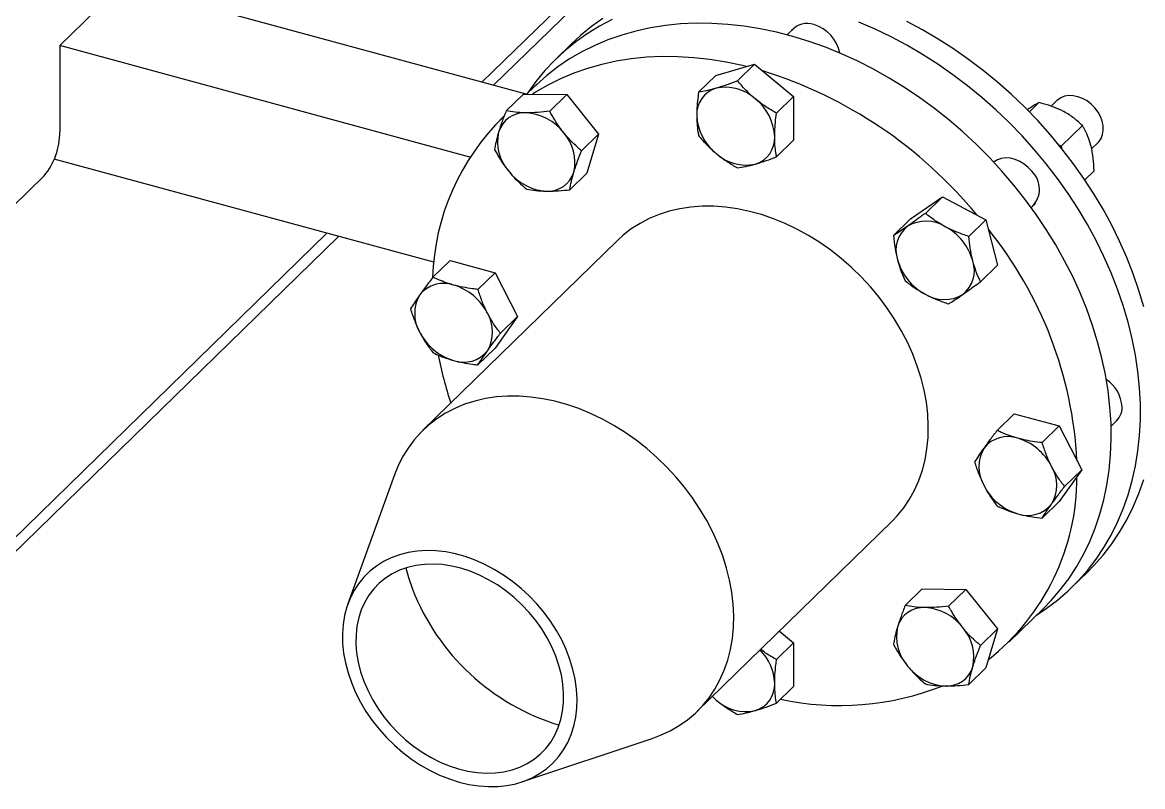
# Model space of a CAD drawing. Header units: inches. Extents: x 0.9 to 37.1, y -8.4 to 11.7.
# Drawn here: x 3.1378 to 3.3115, y 0.4374 to 0.556 of the extents above; entities that cross this region are included whole.
import ezdxf

# ---------------------------------------------------------------- set-up
doc = ezdxf.new("R2010")
doc.units = ezdxf.units.IN
doc.header["$MEASUREMENT"] = 0

msp = doc.modelspace()

# ---------------------------------------------------------------- linework, layer by layer
at = {"color": 7, "linetype": 'Continuous', "lineweight": 25}
for p, q in [((3.209038778388699, 0.5467138420519443), (3.233164546310848, 0.5702613311535683)), ((3.210827678855494, 0.5462276572365697), (3.234953446777643, 0.5697751463381936)), ((3.153270475200712, 0.5618704718882491), (3.143547654598002, 0.5523807009131602)), ((3.215919642173267, 0.5448437707143751), (3.153270475200712, 0.5618704718882491)), ((3.25762237689165, 0.5552263191760244), (3.256413018986852, 0.5540459487863617)), ((3.222954584479766, 0.5526668673603462), (3.220523879329089, 0.5502944246165739)), ((3.207180200516662, 0.5350867384129966), (3.143547654598001, 0.5523807009131602)), ((3.143547654598002, 0.5523807009131602), (3.143547654598002, 0.5389874618396894)), ((3.245308502290999, 0.5477622731999228), (3.251352026122461, 0.5495014923602224)), ((3.251352026122461, 0.5495014923602224), (3.248700571897976, 0.5469135917530372)), ((3.251352026122461, 0.5495014923602224), (3.257395549953924, 0.5444772726392427)), ((3.245308502290999, 0.5477622731999228), (3.242657048066513, 0.5451743725927377)), ((3.217144630977439, 0.5459761147158041), (3.215983685885862, 0.5448429967160073)), ((3.215474324750221, 0.5448491525847344), (3.212822870525735, 0.5422612519775492)), ((3.215474324750221, 0.5448491525847344), (3.222214999706283, 0.5447676883597318)), ((3.222214999706283, 0.5447676883597318), (3.219563545481797, 0.5421797877525467)), ((3.222214999706283, 0.5447676883597318), (3.227149516251427, 0.5386441189995681)), ((3.257395549953924, 0.5444772726392427), (3.254744095729438, 0.5418893720320574)), ((3.257395549953924, 0.5444772726392427), (3.257395549953924, 0.5377138337579636)), ((3.293970525338268, 0.5420883802078988), (3.295455669727787, 0.5435379266612749)), ((3.298236101171775, 0.5438332026843874), (3.297349429016104, 0.5429677834782615)), ((3.212511212907025, 0.5414537566350816), (3.211844928172537, 0.5408034423083197)), ((3.298927046256187, 0.5367645133601745), (3.302196344683848, 0.5399554488505484)), ((3.227149516251427, 0.5386441189995681), (3.224498062026941, 0.5360562183923828)), ((3.227149516251427, 0.5386441189995681), (3.22534335784051, 0.5326020138644069)), ((3.257395549953924, 0.5377138337579636), (3.254744095729438, 0.5351259331507782)), ((3.303618355233552, 0.5363500254095792), (3.304602438555309, 0.5373105209000836)), ((3.298548399436981, 0.5369657534194788), (3.298927046256187, 0.5367645133601745)), ((3.298927046256187, 0.5367645133601745), (3.299028393463194, 0.5363703906035853)), ((3.20158378332019, 0.5187500725923215), (3.14269329120879, 0.534755246477594)), ((3.288565561718743, 0.5343944597141367), (3.288451155965147, 0.5342827961913559)), ((3.088595706502781, 0.480888262844419), (3.141116949447325, 0.5321506060714267)), ((3.22534335784051, 0.5326020138644069), (3.222691903616024, 0.5300141132572215)), ((3.302574386583177, 0.5315377079095526), (3.304002503094766, 0.532931593405799)), ((3.275554535993496, 0.525488671827785), (3.28048905253864, 0.5289300494618078)), ((3.28048905253864, 0.5289300494618078), (3.277837598314154, 0.5263421488546227)), ((3.28048905253864, 0.5289300494618078), (3.287229727494702, 0.5253475716510813)), ((3.294273060973718, 0.5272287317187422), (3.294931899102278, 0.5278717779298333)), ((3.275554535993496, 0.525488671827785), (3.27290308176901, 0.5229007712205999)), ((3.287229727494702, 0.5253475716510813), (3.284578273270216, 0.5227596710438961)), ((3.287229727494702, 0.5253475716510813), (3.289035885905619, 0.5183237162063319)), ((3.125666461006137, 0.4653399043900228), (3.185004754051631, 0.5232558975018903)), ((3.125666461006137, 0.4631076978777775), (3.186793654518426, 0.5227697126865157)), ((3.230070269726076, 0.5221305231395307), (3.199881677331088, 0.4926655314879402)), ((3.204102524366016, 0.5190248417774633), (3.20145107014153, 0.516436941170278)), ((3.204102524366016, 0.5190248417774633), (3.211080984587914, 0.5171282458194665)), ((3.289035885905619, 0.5183237162063319), (3.286384431681133, 0.5157358155991468)), ((3.211080984587914, 0.5171282458194665), (3.208429530363428, 0.5145403452122813)), ((3.211080984587914, 0.5171282458194665), (3.214570214698862, 0.5103226379523369)), ((3.214570214698862, 0.5103226379523369), (3.211080984587914, 0.5054136260432041)), ((3.214570214698862, 0.5103226379523369), (3.211918760474377, 0.5077347373451518)), ((3.211080984587914, 0.5054136260432041), (3.208429530363428, 0.5028257254360189)), ((3.291623067657009, 0.4952386334493681), (3.288971613432524, 0.4926507328421827)), ((3.291623067657009, 0.4952386334493681), (3.298601527878907, 0.4933420374913713)), ((3.306654408839385, 0.4933302687078581), (3.307748985920683, 0.4943986094950168)), ((3.298601527878907, 0.4933420374913713), (3.295950073654421, 0.4907541368841861)), ((3.298601527878907, 0.4933420374913713), (3.302090757989856, 0.4865364296242417)), ((3.195487338844639, 0.4857656920240196), (3.188262524921499, 0.4657456431815274)), ((3.302090757989856, 0.4865364296242417), (3.298601527878907, 0.4816274177151089)), ((3.302090757989856, 0.4865364296242417), (3.29943930376537, 0.4839485290170564)), ((3.298601527878907, 0.4816274177151089), (3.295950073654421, 0.4790395171079235)), ((3.24244519012386, 0.4490567447014515), (3.272633782518848, 0.4785217363530417)), ((3.300557835007807, 0.4682949964710392), (3.302988540158485, 0.4706674392148114)), ((3.277360694404414, 0.4680502456281658), (3.274709240179928, 0.4654623450209804)), ((3.277360694404414, 0.4680502456281658), (3.284101369360475, 0.4679687814031631)), ((3.284101369360475, 0.4679687814031631), (3.281449915135989, 0.4653808807959777)), ((3.284101369360475, 0.4679687814031631), (3.28903588590562, 0.461845212042999)), ((3.290859124072386, 0.4598488171842527), (3.296158826877289, 0.4650214895917375)), ((3.255184973905973, 0.4614911642289193), (3.257395549953924, 0.4596534251739286)), ((3.28903588590562, 0.461845212042999), (3.286384431681133, 0.4592573114358139)), ((3.28903588590562, 0.461845212042999), (3.287229727494702, 0.4558031069078377)), ((3.257395549953924, 0.4596534251739286), (3.254744095729438, 0.4570655245667435)), ((3.257395549953924, 0.4596534251739286), (3.257395549953924, 0.4528899862926494)), ((3.287229727494702, 0.4558031069078377), (3.284578273270216, 0.4532152063006526)), ((3.257395549953924, 0.4528899862926494), (3.254744095729438, 0.4503020856854643)), ((3.244791122840673, 0.4513464469509524), (3.245393972384712, 0.4507969661583632)), ((3.244796328231527, 0.4513515275720048), (3.245393972384712, 0.4507969661583632)), ((3.215251382283784, 0.4380939939378905), (3.235440789442768, 0.4448310652933481))]:
    msp.add_line(p, q, dxfattribs=at)
at = {"color": 7, "linetype": 'Continuous', "lineweight": 25, "flags": 128}
for points in [[(3.229234041422788, 0.5564167117313642), (3.227271795975453, 0.5553767150731899), (3.225393591064045, 0.5542203112722112), (3.223604171197177, 0.5529504215047908), (3.221908056604732, 0.551570253622693), (3.220309531819373, 0.5500832940497692), (3.218812634853441, 0.5484932989749514), (3.217421146998584, 0.5468042848637906), (3.216138583273888, 0.5450205183125181), (3.216087885472885, 0.5449446987073279)], [(3.227824296214722, 0.5565927540159834), (3.226034876347855, 0.5553228642485631), (3.22433876175541, 0.5539426963664651), (3.222954584479766, 0.5526668673603462)], [(3.311717300701232, 0.5118233780259677), (3.310960832857774, 0.5143857709901098), (3.310083139952043, 0.5169412964899921), (3.309086439112495, 0.5194834990464132), (3.307973248091949, 0.5220059568350826), (3.306746378907537, 0.5245022979087072), (3.305408930737295, 0.5269662162930827), (3.303964282091377, 0.5293914879165319), (3.302416082277638, 0.5317719863324493), (3.300768242183175, 0.5341016981952379), (3.299024924395078, 0.5363747384505411), (3.29719053268538, 0.5385853652014019), (3.295269700886741, 0.5407279942127913), (3.293267281186991, 0.5427972130178724), (3.291188331872077, 0.5447877945903602), (3.289038104548396, 0.5466947105484444), (3.286822030876782, 0.5485131438569169), (3.284545708851658, 0.5502385009954228), (3.282214888660016, 0.5518664235620901), (3.279835458155948, 0.5533927992832308), (3.277413427987413, 0.5548137724013028), (3.27495491641282, 0.5561257534148863)], [(3.296158826877289, 0.4650214895917375), (3.297344450018158, 0.466240847435561), (3.298765860048894, 0.4678882783255797), (3.300079163709047, 0.4696322548908514), (3.301280989766956, 0.4714683003685451), (3.302368253152367, 0.4733917016562527), (3.303338162875764, 0.4753975214104537), (3.304188229192796, 0.4774806107206072), (3.304916269995422, 0.4796356223263295), (3.30552041641334, 0.4818570243437369), (3.305999117611362, 0.4841391144657095), (3.306351144770378, 0.4864760345996343), (3.306575594241719, 0.4888617859050443), (3.306671889866811, 0.4912902441925546), (3.306639784456166, 0.4937551756445709), (3.306479360423913, 0.4962502528174081), (3.306191029576241, 0.4987690708837481), (3.305775532054302, 0.5013051640737395), (3.305233934434274, 0.503852022272537), (3.304567626989481, 0.5064031077316712), (3.303778320121578, 0.5089518718513566), (3.302868039969973, 0.5114917719906525), (3.301839123210762, 0.5140162882623289), (3.300694211058507, 0.5165189402693233), (3.299436242486284, 0.5189933037398271), (3.298068446681375, 0.5214330270182993), (3.296594334755994, 0.5238318473700743), (3.295017690734312, 0.5261836070577138), (3.293342561838921, 0.5284822691478283), (3.29157324810167, 0.5307219330078005), (3.289714291325545, 0.5328968494526231), (3.287770463425932, 0.5350014355029754), (3.285746754181169, 0.5370302887166499), (3.283648358423864, 0.5389782010565456), (3.281480662705829, 0.5408401722596229), (3.279249231470884, 0.5426114226725082), (3.276959792771006, 0.5442874055207949), (3.274618223562502, 0.5458638185805488), (3.272230534619947, 0.5473366152220545), (3.269802855106611, 0.5487020147974563), (3.267341416840988, 0.5499565123456267), (3.264852538299804, 0.5510968875893516), (3.262342608398577, 0.5521202132017361), (3.259818070091367, 0.5530238623206097), (3.257285403831801, 0.5538055152916443), (3.254751110937844, 0.5544631656228742), (3.252221696903007, 0.5549951251353308), (3.249703654696841, 0.5554000282965753), (3.247203448097574, 0.555676835726), (3.244727495099688, 0.5558248368629033), (3.242282151439021, 0.5558436517904894), (3.239873694277675, 0.5557332322111095), (3.237508306090644, 0.5554938615702398), (3.235192058795477, 0.5551261543288823), (3.23293089816576, 0.5546310543862523), (3.230730628568404, 0.5540098326568013), (3.228596898063905, 0.5532640838077993), (3.226535183907867, 0.5523957221658462), (3.22455077849096, 0.5514069768028226), (3.222648775753428, 0.550300385813895), (3.220834058109019, 0.5490787898022607), (3.2191112839119, 0.5477453245873616), (3.217484875498728, 0.5463034131552795), (3.217144630977439, 0.5459761147158044)], [(3.295102081372734, 0.4639900735832614), (3.296594219244401, 0.4649900628165597), (3.298337537032498, 0.4663155102318172), (3.299985377126961, 0.4677495268371396), (3.301533576940699, 0.4692884901821276), (3.302978225586618, 0.4709285127118072), (3.30431567375686, 0.4726654515869345), (3.305542542941272, 0.4744949191491661), (3.306655733961817, 0.4764122940046638), (3.307652434801367, 0.4784127326981369), (3.308530127707097, 0.4804911819478327), (3.309286595550555, 0.482642391410561), (3.309919927428317, 0.484860926944521), (3.310428523489093, 0.4871411843364106), (3.310811098975095, 0.4894774034581597), (3.311066687467441, 0.491863682817511), (3.311194643327417, 0.4942939944657024), (3.311194643327417, 0.4967621992245888), (3.311066687467441, 0.4992620621947382), (3.310811098975095, 0.5017872685053311), (3.310428523489093, 0.5043314392660686), (3.309919927428317, 0.5068881476808057), (3.309286595550555, 0.5094509352821954), (3.308530127707096, 0.5120133282463377), (3.307652434801366, 0.5145688537462201), (3.306655733961817, 0.5171110563026409), (3.305542542941272, 0.5196335140913102), (3.30431567375686, 0.522129855164935), (3.302978225586618, 0.5245937735493104), (3.301533576940699, 0.5270190451727595), (3.299985377126961, 0.5293995435886769), (3.298337537032498, 0.5317292554514654), (3.2965942192444, 0.5340022957067688), (3.294759827534702, 0.5362129224576295), (3.292838995736064, 0.5383555514690189), (3.290836576036314, 0.5404247702741001), (3.2887576267214, 0.5424153518465881), (3.286607399397719, 0.5443222678046721), (3.284391325726105, 0.5461407011131447), (3.282115003700981, 0.5478660582516506), (3.279784183509339, 0.5494939808183178), (3.277404753005271, 0.5510203565394586), (3.274982722836736, 0.5524413296575307), (3.272524211262143, 0.5537533106711141), (3.270035428695098, 0.5549529854023045), (3.267522662016362, 0.5560373233686136)], [(3.25008665251063, 0.5491373402377179), (3.249451408132942, 0.5492904932153897), (3.246921994098105, 0.5498224527278464), (3.244403951891938, 0.5502273558890907), (3.241903745292672, 0.5505041633185155), (3.239427792294786, 0.5506521644554188), (3.236982448634119, 0.5506709793830049), (3.234573991472773, 0.550560559803625), (3.232208603285741, 0.5503211891627553), (3.229892355990573, 0.5499534819213977), (3.227631195360859, 0.5494583819787677), (3.225430925763502, 0.5488371602493167), (3.223297195259002, 0.5480914114003148), (3.221235481102965, 0.5472230497583618), (3.219251075686058, 0.546234304395338), (3.217349072948526, 0.5451277134064103), (3.21688566562571, 0.5448320958669153)], [(3.304602438555309, 0.5373105209000836), (3.304732391426744, 0.5374468141029869), (3.305088996355416, 0.5379589997855052), (3.305327653255178, 0.5385551650027899), (3.305440691496905, 0.5392161485142309), (3.305424477938498, 0.5399207057659119), (3.305279533697066, 0.5406461917080516), (3.305010517399789, 0.5413692886255383), (3.304626075451809, 0.5420667555884776), (3.304138564133653, 0.5427161754348029), (3.303563652460213, 0.543296675276309), (3.302919818565713, 0.543789597370453), (3.302227755801269, 0.5441790987955514), (3.301509707633562, 0.5444526606553188), (3.300788752721514, 0.5446014904464948), (3.300088063149202, 0.5446208046571331), (3.29943015965601, 0.5445099825126126), (3.298836187801533, 0.5442725859278426), (3.298325238329896, 0.5439162450243882), (3.298236101171775, 0.5438332026843874)], [(3.294350358063738, 0.5328737702417666), (3.293792494688668, 0.5334767727959193), (3.293160435744639, 0.5339961449940206), (3.292474496126173, 0.5344151937862828), (3.291756722497001, 0.5347204505997277), (3.291030184692149, 0.5349021042292058), (3.290318234234463, 0.5349543161775999), (3.289643753797448, 0.5348754083099286), (3.289028421737315, 0.5346679167899849), (3.288492015332772, 0.5343385105659437), (3.288439111289069, 0.5342956794755034)], [(3.272633782518848, 0.4785217363530417), (3.273462801933552, 0.4793882370660337), (3.274472806873538, 0.480627755698699), (3.275372630764098, 0.4819611460542916), (3.276157985534618, 0.483382053920544), (3.276825128611967, 0.4848837080243962), (3.277370880755567, 0.4864589523001933), (3.277792641207918, 0.4881002799915992), (3.278088400088396, 0.4897998694247074), (3.278256747971249, 0.491549621281881), (3.278296882602149, 0.4933411971986873), (3.278208612721303, 0.4951660595000038), (3.277992358974891, 0.4970155118859269), (3.277649151910497, 0.4988807408736018), (3.277180627066077, 0.5007528577974812), (3.27658901717588, 0.5026229411678662), (3.27587714153045, 0.5044820791858653), (3.275048392541425, 0.5063214122121752), (3.274106719575149, 0.5081321749872989), (3.273056610132138, 0.5099057384019956), (3.271903068462109, 0.5116336506189177), (3.270651591716438, 0.5133076773494653), (3.269308143751737, 0.5149198410939192), (3.267879126709362, 0.516462459157862), (3.26637135050629, 0.5179281802637143), (3.264792000382766, 0.5193100195829214), (3.263148602661361, 0.5206013920218405), (3.261448988880617, 0.521796143602713), (3.259701258474198, 0.5228885807901691), (3.257913740173404, 0.5238734976235168), (3.256094952316968, 0.5247462005255171), (3.2542535622573, 0.5255025306694151), (3.252398345056596, 0.5261388837976441), (3.25053814166968, 0.5266522273977546), (3.248681816812823, 0.5270401151537166), (3.246838216719333, 0.5273006986037301), (3.245016126983226, 0.5274327359489865), (3.24322423069187, 0.527435597971406), (3.241471067047119, 0.527309271032149), (3.239764990672126, 0.5270543571366093), (3.238114131797761, 0.5266720710655868), (3.236526357518358, 0.5261642345863018), (3.235009234301424, 0.5255332677708459), (3.233569991929985, 0.5247821774634348), (3.232215489049367, 0.5239145429514286), (3.230952180482634, 0.5229344989083954), (3.230070269726076, 0.5221305231395307)], [(3.235440789442768, 0.4448310652933481), (3.236756955487328, 0.4453232997000957), (3.238236019595838, 0.4460147402629218), (3.239633725057873, 0.446824585226404), (3.240943411170394, 0.44774897531049), (3.242158836682647, 0.4487835053754637), (3.243274209538565, 0.4499232454144435), (3.24428421447855, 0.4511627640471088), (3.245184038369111, 0.4524961544027012), (3.24596939313963, 0.4539170622689538), (3.246636536216979, 0.4554187163728057), (3.247182288360579, 0.4569939606486032), (3.24760404881293, 0.4586352883400088), (3.247899807693408, 0.4603348777731173), (3.248068155576261, 0.4620846296302905), (3.248108290207161, 0.4638762055470969), (3.248020020326315, 0.4657010678484134), (3.247803766579904, 0.4675505202343367), (3.247460559515509, 0.4694157492220113), (3.246992034671089, 0.4712878661458911), (3.246400424780892, 0.473157949516276), (3.245688549135462, 0.4750170875342749), (3.244859800146438, 0.476856420560585), (3.24391812718016, 0.4786671833357088), (3.24286801773715, 0.4804407467504054), (3.241714476067121, 0.4821686589673276), (3.24046299932145, 0.483842685697875), (3.239119551356749, 0.4854548494423288), (3.237690534314374, 0.4869974675062716), (3.236182758111302, 0.4884631886121241), (3.234603407987779, 0.489845027931331), (3.232960010266373, 0.4911364003702503), (3.231260396485629, 0.4923311519511229), (3.22951266607921, 0.4934235891385786), (3.227725147778416, 0.4944085059719265), (3.22590635992198, 0.4952812088739268), (3.224064969862312, 0.4960375390178249), (3.222209752661608, 0.4966738921460537), (3.220349549274692, 0.4971872357461644), (3.218493224417835, 0.4975751235021264), (3.216649624324345, 0.4978357069521396), (3.214827534588238, 0.4979677442973962), (3.213035638296882, 0.4979706063198156), (3.211282474652132, 0.4978442793805585), (3.209576398277138, 0.4975893654850191), (3.207925539402773, 0.4972070794139964), (3.206337765123369, 0.4966992429347115), (3.204820641906436, 0.4960682761192555), (3.203381399534997, 0.4953171858118445), (3.202026896654379, 0.4944495512998385), (3.200763588087646, 0.4934695072568052), (3.199597494075426, 0.4923817240389196), (3.198534171586722, 0.4911913854285885), (3.197578687837428, 0.4899041639313678), (3.196735596142736, 0.4885261937438888), (3.19600891421851, 0.487064041521619), (3.195487338844639, 0.4857656920240196)], [(3.302988540158485, 0.4706674392148114), (3.303964282091377, 0.4716609329258996), (3.305408930737296, 0.4733009554555793), (3.306746378907538, 0.4750378943307069), (3.307973248091949, 0.4768673618929384), (3.309086439112495, 0.4787847367484361), (3.310083139952044, 0.4807851754419092), (3.310960832857774, 0.4828636246916047), (3.311717300701233, 0.4850148341543333)], [(3.188789560773935, 0.4534967607911086), (3.189431439687649, 0.451982109445993), (3.190186777979042, 0.4504933786422867), (3.191050277492708, 0.4490410107569248), (3.192015881399981, 0.4476351931070988), (3.19307681668324, 0.4462857864935436), (3.194225641643751, 0.4450022560341061), (3.195454298099847, 0.4437936047727437), (3.196754167909276, 0.4426683105296402), (3.198116133419282, 0.4416342664353882), (3.199530641420381, 0.4406987255663491), (3.200987770155269, 0.4398682500695342), (3.202477298912815, 0.4391486651338578), (3.203988779719013, 0.4385450181306224), (3.205511610622001, 0.438061543209836), (3.207035110057149, 0.437701631600692), (3.208548591770553, 0.4374678078245322), (3.210041439775427, 0.4373617119871438), (3.211503182815628, 0.4373840882745971), (3.212923567813989, 0.4375347797333122), (3.214292631790292, 0.4378127293709785), (3.215600771744413, 0.4382159875705941), (3.216838812014474, 0.438741725765629), (3.21799806863751, 0.4393862562803876), (3.219070410261233, 0.4401450581964037), (3.220048315179631, 0.4410128090634344), (3.220924924092325, 0.4419834222326259), (3.221694088217636, 0.443050089549981), (3.222350412421867, 0.4442053291106677), (3.222889293062294, 0.4454410377392061), (3.22330695027841, 0.4467485478274227), (3.22360045450493, 0.4481186881314934), (3.223767747020587, 0.4495418481016294), (3.223807654388585, 0.4510080452931793), (3.223719896687408, 0.4525069953863058), (3.223505089474278, 0.4540281843230991), (3.223164739467456, 0.4555609420561412), (3.222701233977698, 0.4570945173912192), (3.222117824162988, 0.4586181533992301), (3.221418602223995, 0.4601211628683087), (3.220608472700232, 0.4615930032669399), (3.21969311806823, 0.4630233506922433), (3.218678958883053, 0.4644021722847337), (3.217573108742709, 0.4657197966016221), (3.216383324391384, 0.4669669814550363), (3.215117951311441, 0.468134978739332), (3.213785865185869, 0.4692155957927635), (3.212396409641735, 0.4702012528631241), (3.210959330711358, 0.4710850362742584), (3.209484708470895, 0.4718607469205349), (3.207982886335849, 0.4725229437491174), (3.20646439850944, 0.4730669819250413), (3.204939896092737, 0.4734890454113928), (3.203420072374842, 0.473786173736068), (3.20191558782714, 0.4739562827573556), (3.200436995327766, 0.4739981792826942), (3.198994666140735, 0.4739115694380609), (3.197598717168981, 0.4736970607292873), (3.196258939991555, 0.4733561577808411), (3.194984732182726, 0.4728912517819668), (3.193785031394757, 0.4723056037142123), (3.192668252666691, 0.471603321477985), (3.191642229398902, 0.4707893310785836), (3.190714158407415, 0.4698693420738079), (3.189890549443419, 0.4688498075255157), (3.189177179532035, 0.4677378787360286), (3.188579052450632, 0.466541355086885), (3.188100363630936, 0.4652686293317827), (3.187744470731078, 0.4639286287274413), (3.187513870084043, 0.4625307524153115), (3.187410179187682, 0.4610848054933501), (3.187434125359133, 0.4596009302403028), (3.187585540633207, 0.4580895349749071), (3.187863362940549, 0.4565612210490142), (3.188265643557288, 0.4550267084867216), (3.188789560773935, 0.4534967607911086)], [(3.190711945227727, 0.4537460405753786), (3.191324955743024, 0.4523094738653376), (3.192052956243004, 0.4509000245578748), (3.192890085295699, 0.4495290407100719), (3.193829602830198, 0.4482075606777453), (3.194863944403743, 0.4469462242410979), (3.195984782106166, 0.4457551869394638), (3.197183091611329, 0.4446440383048771), (3.198449224835691, 0.4436217246527983), (3.199772987619005, 0.4426964770516439), (3.201143721801697, 0.4418757450510614), (3.202550391038107, 0.4411661367025368), (3.203981669654654, 0.4405733653552495), (3.205426033837495, 0.440102203655544), (3.206871854415501, 0.4397564451203875), (3.208307490491507, 0.4395388735942025), (3.209721383167969, 0.4394512408349881), (3.211102148612412, 0.4394942524101937), (3.212438669713355, 0.439667562015907), (3.213720185588754, 0.4399697742650862), (3.214936378226299, 0.4403984559223996), (3.216077455557983, 0.440950155495203), (3.217134230300074, 0.44162043102293), (3.218098193923722, 0.4424038858411475), (3.21896158516063, 0.4432942120323227), (3.219717452492226, 0.4442842412134678), (3.220359710119197, 0.4453660022517441), (3.220883186960772, 0.4465307854433359), (3.221283668289224, 0.4477692126388669), (3.221557929664373, 0.449071312750742), (3.221703762894892, 0.4504266020344819), (3.221719993817355, 0.451824168497672), (3.221606491749919, 0.453252759756906), (3.221364170544493, 0.4547008736353628), (3.220994981228941, 0.4561568507715703), (3.220501896298551, 0.4576089684937283), (3.219888885783253, 0.4590455352037696), (3.219160885283273, 0.4604549845112321), (3.218323756230578, 0.4618259683590353), (3.217384238696079, 0.4631474483913617), (3.216349897122534, 0.4644087848280091), (3.215229059420111, 0.4655998221296431), (3.214030749914948, 0.4667109707642302), (3.212764616690586, 0.4677332844163087), (3.211440853907273, 0.468658532017463), (3.21007011972458, 0.4694792640180455), (3.208663450488169, 0.4701888723665703), (3.207232171871622, 0.4707816437138574), (3.205787807688782, 0.471252805413563), (3.204341987110777, 0.4715985639487195), (3.202906351034771, 0.4718161354749045), (3.201492458358308, 0.4719037682341188), (3.200111692913865, 0.471860756658913), (3.198775171812922, 0.4716874470532), (3.197493655937524, 0.4713852348040208), (3.196277463299978, 0.4709565531467071), (3.195136385968294, 0.4704048535739039), (3.194079611226202, 0.4697345780461769), (3.193115647602555, 0.4689511232279595), (3.192252256365647, 0.4680607970367843), (3.191496389034052, 0.4670707678556393), (3.190854131407081, 0.4659890068173629), (3.190330654565505, 0.4648242236257705), (3.189930173237054, 0.4635857964302394), (3.189655911861903, 0.462283696318365), (3.189510078631386, 0.460928407034625), (3.189493847708922, 0.4595308405714349), (3.189607349776359, 0.458102249312201), (3.189849670981785, 0.4566541354337439), (3.190218860297337, 0.4551981582975366), (3.190711945227727, 0.4537460405753786)], [(3.197214669002737, 0.4712999273628504), (3.197640924322267, 0.4698076362742596), (3.198263392518366, 0.468020983384833)]]:
    msp.add_lwpolyline(points, dxfattribs=at)
at = {"color": 7, "linetype": 'Continuous', "lineweight": 25}
for centre, radius, start, end in [((3.259496659893411, 0.5526407143729513), 0.003171434574959828, 70.7766934159429, 139.2802334726985), ((3.258961048616293, 0.5501769863270607), 0.005682356628484208, 10.66884704388895, 73.85793489297046), ((3.231769029343329, 0.4816478815447764), 0.06997939531681956, 39.43361744311463, 72.667190312709), ((3.246584871207319, 0.5417199349574644), 0.004217659933543029, 106.4011126591153, 182.7899396212075), ((3.246826974258266, 0.5390989333496811), 0.006819303337513808, 47.46047307308393, 102.1305006095735), ((3.246491361842634, 0.5378660500385227), 0.007976187726967197, 2.612717753957351, 51.67564365618651), ((3.237546038267711, 0.5153358833397053), 0.03616799264599687, 134.0158597209944, 178.3466589499399), ((3.21566072461703, 0.5377436637001196), 0.004206142608723673, 86.62463438586693, 163.1599187346149), ((3.215442334254977, 0.5340224564690502), 0.007933752699032579, 37.38878900585252, 86.63245310397762), ((3.250340106758252, 0.5418782352504096), 0.007976187726966453, 182.6127177539551, 231.6756436561908), ((3.133012426012305, 0.5388825265009486), 0.01053575117294395, 320.2857092352083, 0.5706713590499783), ((3.218338740997157, 0.5374435131986522), 0.006873655545998305, 167.2356603167661, 221.6062555563429), ((3.216606357949535, 0.5342758315815339), 0.006873655546001201, 347.2356603167815, 41.60625555633377), ((3.250246597393567, 0.5380243503314677), 0.004217659933542497, 286.4011126591182, 2.789939621216091), ((3.250004494342619, 0.5406453519392488), 0.006819303337511281, 227.4604730730731, 282.1305006095865), ((3.219502764691717, 0.5376968883111378), 0.00793375269903339, 217.3887890058552, 266.6324531039739), ((3.219284374329664, 0.5339756810800683), 0.00420614260872392, 266.6246343858622, 343.1599187346069), ((3.291693764375256, 0.5300890726285341), 0.003848640126438119, 314.7344600311205, 46.34866122633765), ((3.277946068884606, 0.5194898735568287), 0.005633830207708094, 58.10122836911423, 120.5139462005732), ((3.278007604840038, 0.5206198523989223), 0.004733271605856374, 128.1231388286629, 198.5910353872546), ((3.276881325286833, 0.5166425505680026), 0.008634706506292375, 15.63540583103067, 62.08996630734521), ((3.238968087733348, 0.484661743413205), 0.06247929623082186, 3.027281792111619, 38.87703317047815), ((3.281836512968245, 0.5214380157971594), 0.008634706506290578, 195.6354058310271, 242.0899663073517), ((3.280710233415041, 0.5174607139662409), 0.004733271605855917, 308.1231388286611, 18.59103538725427), ((3.203097924423947, 0.5107763283975677), 0.00469989173585971, 70.64630427553038, 141.4634590774382), ((3.202210372553689, 0.5069460978484326), 0.00861864294883588, 27.00485865071237, 73.51897405238445), ((3.204292668205126, 0.5107757700443543), 0.005683674415826339, 148.9841664542826, 211.0158335457171), ((3.280771769370473, 0.5185906928083328), 0.00563383020770658, 238.1012283691086, 300.5139462005857), ((3.205018257104769, 0.5079308761073591), 0.005683674415825198, 328.9841664542774, 31.01583354572428), ((3.207100552756207, 0.5117605483032828), 0.008618642948838195, 207.004858650719, 253.5189740523775), ((3.259345613356158, 0.5153559647059217), 0.058136462988438, 190.9341801418981, 198.5121727895274), ((3.206213000885946, 0.5079303177541452), 0.004699891735859332, 250.6463042755289, 321.4634590774442), ((3.302851691099331, 0.495984586758585), 0.005512048492004869, 3.27966466633128, 56.3186176564403), ((3.30544250291144, 0.4961915948389853), 0.002914223292201172, 307.5753609848606, 2.130427519336632), ((3.29061846771494, 0.486990120069473), 0.004699891735859402, 70.64630427552909, 141.4634590774424), ((3.289730915844681, 0.4831598895203365), 0.008618642948837171, 27.00485865071496, 73.51897405237925), ((3.291813211496121, 0.4869895617162594), 0.005683674415827596, 148.9841664542936, 211.0158335457131), ((3.292538800395761, 0.4841446677792642), 0.005683674415825635, 328.9841664542779, 31.01583354572003), ((3.265386819089059, 0.4853582893053108), 0.03597368911743395, 308.1486299520441, 0.2393969521618575), ((3.294621096047198, 0.4879743399751855), 0.008618642948835825, 207.0048586507112, 253.5189740523817), ((3.29373354417694, 0.4841441094260492), 0.004699891735858495, 250.6463042755203, 321.4634590774493), ((3.231383230949373, 0.4809004117469202), 0.03553594479720678, 201.2497409240682, 253.046618807643), ((3.277547094271222, 0.4609447567435504), 0.004206142608723685, 86.62463438586433, 163.1599187346082), ((3.277328703909169, 0.4572235495124801), 0.007933752699033932, 37.38878900585692, 86.63245310397495), ((3.280225110651352, 0.4606446062420838), 0.006873655546000613, 167.2356603167733, 221.6062555563316), ((3.27849272760373, 0.4574769246249664), 0.006873655545997705, 347.2356603167638, 41.60625555634443), ((3.246805872836365, 0.4531511236711258), 0.007657621296212936, 1.905850015980124, 45.1713216035397), ((3.281389134345912, 0.4608979813545724), 0.007933752699037433, 217.3887890058649, 266.6324531039612), ((3.281170743983856, 0.4571767741234994), 0.004206142608724213, 266.6246343858716, 343.1599187346079), ((3.250246597393567, 0.4532005028661542), 0.004217659933543199, 286.4011126591185, 2.789939621208122), ((3.264485870637232, 0.4933718854708971), 0.04343146772433389, 257.8782322877933, 291.5513508244048), ((3.25000449434262, 0.4558215044739358), 0.006819303337512187, 227.4604730730727, 282.1305006095772)]:
    msp.add_arc(centre, radius, start, end, dxfattribs=at)
for points, knots in [([(3.245393972384712, 0.5457659719455957), (3.245322671102854, 0.5457456868756576), (3.24478282658361, 0.5455921022058826), (3.243822348309308, 0.5453585111188396), (3.24304784707634, 0.5452361259083459), (3.242657048066513, 0.5451743725927377)], [0, 0, 0, 0, 0.07010571820324692, 0.5307925293049174, 1, 1, 1, 1]), ([(3.248700571897976, 0.5469135917530372), (3.248130212935328, 0.5466946600275023), (3.24697903764965, 0.5462527825289586), (3.245925517557516, 0.5459292218895443), (3.245393972384712, 0.5457659719455957)], [0, 0, 0, 0, 0.4954579634770077, 0.9999999999999999, 0.9999999999999999, 0.9999999999999999, 0.9999999999999999]), ([(3.251437496216174, 0.5441234716652558), (3.251366194934317, 0.5441833621909955), (3.250826350415073, 0.54463681227258), (3.24986587214077, 0.5455477365044307), (3.249091370907803, 0.5464555339417357), (3.248700571897976, 0.5469135917530372)], [0, 0, 0, 0, 0.07010571820324729, 0.5307925293049188, 1, 1, 1, 1]), ([(3.242657048066513, 0.5451743725927377), (3.242596373403296, 0.544694081531173), (3.242474450606122, 0.543728959904153), (3.242385262330544, 0.5425051464420882), (3.242375802704044, 0.5417872570226406), (3.24237221046898, 0.5415146429248064)], [0, 0, 0, 0, 0.3805934879738661, 0.7647841813874847, 1, 1, 1, 1]), ([(3.254744095729438, 0.5418893720320574), (3.25417373676679, 0.5422196464105405), (3.253022561481113, 0.5428862506491025), (3.251969041388978, 0.5437085746427959), (3.251437496216174, 0.5441234716652558)], [0, 0, 0, 0, 0.4954579634770078, 1, 1, 1, 1]), ([(3.212822870525735, 0.5422612519775492), (3.212596594949479, 0.5416929164525908), (3.212139895102194, 0.5405458251414128), (3.211804283755225, 0.5394932550434742), (3.211634953722744, 0.5389621891826768)], [0, 0, 0, 0, 0.495457963477007, 1, 1, 1, 1]), ([(3.215908370406233, 0.5419425096377561), (3.215828804910317, 0.5419438074308439), (3.215226389416896, 0.5419536334321049), (3.214147938591102, 0.542028140054217), (3.213267249810046, 0.5421830747786852), (3.212822870525735, 0.5422612519775492)], [0, 0, 0, 0, 0.07010571820325454, 0.5307925293049179, 1, 1, 1, 1]), ([(3.295455669727787, 0.5435379266612749), (3.295309756803726, 0.5434537231668356), (3.294964540612595, 0.5432545056553151), (3.294374252015831, 0.5428877737447695), (3.293849148510727, 0.5425286346303456), (3.293617882068295, 0.5423704623376006)], [0, 0, 0, 0, 0.2906173611635658, 0.6875732163051086, 1, 1, 1, 1]), ([(3.299251380607186, 0.5421618652360718), (3.298763734502121, 0.5423966635586863), (3.297770820453447, 0.5428747450007554), (3.296463218595721, 0.5432822402204079), (3.295683181408175, 0.5434801908494792), (3.295455669727787, 0.5435379266612749)], [0, 0, 0, 0, 0.4060446745436522, 0.8267623950146896, 1, 1, 1, 1]), ([(3.219563545481797, 0.5421797877525465), (3.21893657631541, 0.5421086995199808), (3.217671142691158, 0.5419652196734427), (3.216499508903512, 0.5419501253556137), (3.215908370406233, 0.5419425096377561)], [0, 0, 0, 0, 0.4954579634770037, 1, 1, 1, 1]), ([(3.221745966156837, 0.538839992845173), (3.221553219385216, 0.5390871460822083), (3.221048876070089, 0.5397338499510329), (3.220308231121324, 0.5408497417074052), (3.219812698637625, 0.5417347876720358), (3.219563545481797, 0.5421797877525467)], [0, 0, 0, 0, 0.2352153999993361, 0.615467193598177, 1, 1, 1, 1]), ([(3.24237221046898, 0.5415146429248064), (3.242381756918004, 0.5410782533774257), (3.242400992549892, 0.5401989495993392), (3.242521173313387, 0.5391892959701291), (3.242621627749386, 0.5386138399718771), (3.242657048066513, 0.5384109337114584)], [0, 0, 0, 0, 0.3894480145147177, 0.7847188654868438, 1, 1, 1, 1]), ([(3.254459258131905, 0.5382296423641261), (3.254462849009328, 0.5385022551322666), (3.254472244938548, 0.5392155766892175), (3.25456100294508, 0.5404390189354833), (3.254682837471441, 0.5414041202266011), (3.254744095729438, 0.5418893720320574)], [0, 0, 0, 0, 0.2352153999993352, 0.6154671935981786, 1, 1, 1, 1]), ([(3.302196344683848, 0.5399554488505484), (3.301784162551883, 0.5403428937670692), (3.300944784443817, 0.5411318963845732), (3.29986468684233, 0.541834700408733), (3.299267556263457, 0.5421532364214802), (3.299251380607186, 0.5421618652360718)], [0, 0, 0, 0, 0.4841952181635439, 0.9860273763411898, 0.9999999999999999, 0.9999999999999999, 0.9999999999999999, 0.9999999999999999]), ([(3.211634953722744, 0.5389621891826768), (3.211613883292775, 0.538890896562848), (3.211454352414214, 0.5383511176265576), (3.211210924995355, 0.53738938823589), (3.211081843999823, 0.5366116029331403), (3.211016712114818, 0.5362191468423878)], [0, 0, 0, 0, 0.07010571820324345, 0.5307925293049165, 1, 1, 1, 1]), ([(3.224498062026941, 0.5360562183923828), (3.224289380662007, 0.5362366584924655), (3.223702860861325, 0.5367438034000589), (3.222760247431133, 0.5376462229069766), (3.222085533210116, 0.5384403355208394), (3.221745966156837, 0.538839992845173)], [0, 0, 0, 0, 0.2152816572951781, 0.6050705810155967, 1, 1, 1, 1]), ([(3.303524797290676, 0.5368586986083337), (3.303382297855159, 0.5373342054214713), (3.303092149548871, 0.5383024022143911), (3.302602187555503, 0.5392801270636638), (3.302287986882696, 0.5398029564013712), (3.302196344683848, 0.5399554488505484)], [0, 0, 0, 0, 0.4060446745436557, 0.8267623950146806, 1, 1, 1, 1]), ([(3.242657048066513, 0.5384109337114584), (3.24306818394289, 0.537925252719567), (3.243897993748535, 0.5369449859205777), (3.244892302049574, 0.5360648694035538), (3.245393972384712, 0.5356208136236769)], [0, 0, 0, 0, 0.4954579634770063, 1, 1, 1, 1]), ([(3.254744095729438, 0.5351259331507782), (3.254708675535102, 0.5353288404046831), (3.254609123544304, 0.5358991314901158), (3.254488540565365, 0.5369081454782503), (3.254469061477284, 0.5377872238606727), (3.254459258131905, 0.5382296423641263)], [0, 0, 0, 0, 0.215281657295183, 0.6050705810156043, 1, 1, 1, 1]), ([(3.211016712114818, 0.5362191468423878), (3.211263245148943, 0.5357786920728657), (3.211758641341063, 0.534893619545376), (3.212498820460729, 0.5337773519620548), (3.213006387372525, 0.5331265065013086), (3.213199132789858, 0.5328793519350143)], [0, 0, 0, 0, 0.3805934879738687, 0.7647841813874878, 1, 1, 1, 1]), ([(3.22331014522395, 0.5327571555975105), (3.223331896154246, 0.5328291124065191), (3.223496579315652, 0.5333739201288182), (3.223864431456182, 0.5344570918622519), (3.224285565547016, 0.535519929939318), (3.224498062026941, 0.5360562183923828)], [0, 0, 0, 0, 0.07010571820324239, 0.5307925293049166, 1, 1, 1, 1]), ([(3.245393972384712, 0.5356208136236769), (3.245465954166895, 0.5355615872871172), (3.246010950968985, 0.535113165991541), (3.247095853964958, 0.5343236841024563), (3.248162408293227, 0.5337009394394676), (3.248700571897976, 0.5333867139904787)], [0, 0, 0, 0, 0.07010571820324808, 0.5307925293049179, 1, 1, 1, 1]), ([(3.304002503094766, 0.532931593405799), (3.303973826279107, 0.533586498489084), (3.303915428087127, 0.5349201637480541), (3.303688544650425, 0.5362180072491055), (3.303529116048345, 0.536841800682618), (3.303524797290676, 0.5368586986083337)], [0, 0, 0, 0, 0.4841952181635597, 0.9860273763411922, 1, 1, 1, 1]), ([(3.248700571897976, 0.5333867139904787), (3.249111707774353, 0.5334502391026051), (3.249941517579997, 0.5335784540407219), (3.250935825881037, 0.5338442221568052), (3.251437496216175, 0.5339783133433369)], [0, 0, 0, 0, 0.4954579634769972, 1, 1, 1, 1]), ([(3.251437496216175, 0.5339783133433369), (3.251509477998358, 0.5339992626024548), (3.252054474800449, 0.5341578760582384), (3.253139377796421, 0.5345129094880476), (3.25420593212469, 0.5349203474728573), (3.254744095729438, 0.5351259331507782)], [0, 0, 0, 0, 0.07010571820322815, 0.5307925293049093, 1, 1, 1, 1]), ([(3.213199132789858, 0.5328793519350143), (3.213533861363598, 0.5324851294628705), (3.214208323209189, 0.5316907902967678), (3.215150714680404, 0.5307877545230236), (3.215742547809631, 0.5302760166714727), (3.215951228659963, 0.5300955774822241)], [0, 0, 0, 0, 0.3894480145147106, 0.7847188654868468, 1, 1, 1, 1]), ([(3.222691903616024, 0.5300141132572215), (3.222758956106011, 0.5304270421687717), (3.222894290473262, 0.531260470919522), (3.223170690029136, 0.5322552484941303), (3.22331014522395, 0.5327571555975105)], [0, 0, 0, 0, 0.4954579634770077, 1, 1, 1, 1]), ([(3.215951228659963, 0.5300955774822241), (3.21641897474008, 0.5300112591013815), (3.217363042884298, 0.5298410763874921), (3.218475464880848, 0.5297983781819907), (3.219036728540461, 0.5297768351424311)], [0, 0, 0, 0, 0.4954579634770018, 1, 1, 1, 1]), ([(3.219036728540461, 0.5297768351424311), (3.219116974536703, 0.5297762015385236), (3.21972454231297, 0.5297714043232707), (3.220927417860435, 0.529818340043925), (3.222100159736794, 0.5299484580937731), (3.222691903616024, 0.5300141132572215)], [0, 0, 0, 0, 0.0701057182032541, 0.5307925293049162, 1, 1, 1, 1]), ([(3.277837598314154, 0.5263421488546227), (3.277469715953595, 0.5260686790240463), (3.276730474167128, 0.5255191546440444), (3.275811918496307, 0.5248536956343904), (3.275285432331509, 0.5244838836427852), (3.27508550244405, 0.5243434498103197)], [0, 0, 0, 0, 0.3805934879738583, 0.7647841813874829, 1, 1, 1, 1]), ([(3.280923098194652, 0.5242728997219677), (3.280843532698736, 0.524315699457283), (3.280241117205315, 0.524639749767926), (3.279162666379521, 0.5253067011139207), (3.278281977598464, 0.5259948976167579), (3.277837598314154, 0.5263421488546224)], [0, 0, 0, 0, 0.07010571820323186, 0.530792529304916, 0.9999999999999999, 0.9999999999999999, 0.9999999999999999, 0.9999999999999999]), ([(3.27508550244405, 0.5243434498103197), (3.274769866768355, 0.524125982405552), (3.274133876186541, 0.5236877961296195), (3.273431846242316, 0.5232316788609026), (3.273040921985086, 0.5229870334090473), (3.27290308176901, 0.5229007712205999)], [0, 0, 0, 0, 0.3894480145147109, 0.7847188654868475, 1, 1, 1, 1]), ([(3.284578273270216, 0.5227596710438961), (3.283951304103828, 0.5229728728101432), (3.282685870479577, 0.5234031853330278), (3.281514236691931, 0.5239812445482757), (3.280923098194652, 0.5242728997219677)], [0, 0, 0, 0, 0.495457963477013, 1, 1, 1, 1]), ([(3.27290308176901, 0.5229007712205999), (3.272970134258997, 0.5222527154124968), (3.273105468626248, 0.5209447218875666), (3.273381868182121, 0.5197258203400426), (3.273521323376936, 0.5191108332709334)], [0, 0, 0, 0, 0.4954579634770072, 1, 1, 1, 1]), ([(3.285196514878142, 0.5189697330942297), (3.285175444448173, 0.5190533278314078), (3.285015913569612, 0.5196862499827035), (3.284772486150754, 0.520935554402242), (3.28464340515522, 0.5221479291500997), (3.284578273270216, 0.5227596710438961)], [0, 0, 0, 0, 0.07010571820324492, 0.5307925293049186, 1, 1, 1, 1]), ([(3.273521323376936, 0.5191108332709334), (3.273543074307232, 0.5190279027229356), (3.273707757468639, 0.5184000093576482), (3.274075609609167, 0.5172721472808757), (3.274496743700002, 0.5163448253073346), (3.274709240179928, 0.5158769157758505)], [0, 0, 0, 0, 0.07010571820324475, 0.5307925293049136, 1, 1, 1, 1]), ([(3.286384431681133, 0.5157358155991468), (3.286158156104877, 0.5162284647938414), (3.285701456257591, 0.5172227957583443), (3.285365844910622, 0.518383904782538), (3.285196514878142, 0.5189697330942297)], [0, 0, 0, 0, 0.4954579634770089, 0.9999999999999999, 0.9999999999999999, 0.9999999999999999, 0.9999999999999999]), ([(3.20145107014153, 0.516436941170278), (3.201088125443636, 0.5159606153059493), (3.200355581565752, 0.5149992302855413), (3.199734818533177, 0.5141386326646775), (3.199421617488523, 0.51370442498842)], [0, 0, 0, 0, 0.4954579634770097, 1, 1, 1, 1]), ([(3.204655462654947, 0.5152106329639881), (3.204381390166287, 0.5152896007237309), (3.203664249088629, 0.5154962286293604), (3.202580054187107, 0.515901642631805), (3.201828799914882, 0.5162578436919704), (3.20145107014153, 0.516436941170278)], [0, 0, 0, 0, 0.2352153999993392, 0.6154671935981799, 1, 1, 1, 1]), ([(3.208429530363428, 0.5145403452122813), (3.2081490818718, 0.5145723674576367), (3.207360853399823, 0.5146623691737419), (3.20607774380804, 0.5148606263130949), (3.205131622308418, 0.5150934556778802), (3.204655462654947, 0.5152106329639881)], [0, 0, 0, 0, 0.2152816572951944, 0.6050705810156016, 1, 1, 1, 1]), ([(3.20988930782137, 0.5108595310514248), (3.209848285813736, 0.5109405386240187), (3.209537695240709, 0.5115538725353166), (3.209009456888049, 0.5127662448999818), (3.208624016473764, 0.5139453769629666), (3.208429530363428, 0.5145403452122812)], [0, 0, 0, 0, 0.07010571820324102, 0.530792529304921, 1, 1, 1, 1]), ([(3.274709240179927, 0.5158769157758505), (3.275176986260045, 0.5155083073961952), (3.276121054404263, 0.5147643323128831), (3.277233476400813, 0.5141284805743046), (3.277794740060426, 0.5138076666431954)], [0, 0, 0, 0, 0.4954579634770031, 0.9999999999999999, 0.9999999999999999, 0.9999999999999999, 0.9999999999999999]), ([(3.283632335811029, 0.5137371165548438), (3.283832264337495, 0.5138775490598726), (3.284355399511063, 0.5142450062916707), (3.28527356047289, 0.5149100701454553), (3.286012762009311, 0.5154595418605672), (3.286384431681133, 0.5157358155991468)], [0, 0, 0, 0, 0.235215399999336, 0.6154671935981769, 1, 1, 1, 1]), ([(3.199421617488523, 0.51370442498842), (3.199380595480889, 0.5136465643557726), (3.199070004907862, 0.513208483235756), (3.198541766555204, 0.5124384969180561), (3.198156326140918, 0.5118333002939774), (3.197961840030581, 0.511527929261145)], [0, 0, 0, 0, 0.07010571820324431, 0.5307925293049174, 1, 1, 1, 1]), ([(3.277794740060426, 0.5138076666431954), (3.277874986056669, 0.5137655310970601), (3.278482553832935, 0.5134465095724255), (3.2796854293804, 0.5129010005691972), (3.280858171256759, 0.5124978568406765), (3.281449915135989, 0.512294437965124)], [0, 0, 0, 0, 0.07010571820323216, 0.5307925293049172, 1, 1, 1, 1]), ([(3.281449915135989, 0.512294437965124), (3.281587756112252, 0.512380700717945), (3.281975171931338, 0.5126231507930012), (3.282676619403651, 0.5130787497745821), (3.283312375448506, 0.5135167046501621), (3.283632335811029, 0.5137371165548438)], [0, 0, 0, 0, 0.2152816572951812, 0.6050705810156067, 1, 1, 1, 1]), ([(3.197961840030581, 0.511527929261145), (3.198165561642206, 0.5108975956360794), (3.198576740040057, 0.5096253714081306), (3.199138291281536, 0.5084434461015093), (3.199421617488523, 0.5078471151002887)], [0, 0, 0, 0, 0.4954579634770082, 1, 1, 1, 1]), ([(3.211918760474377, 0.5077347373451518), (3.211555815776483, 0.508209664356809), (3.210823271898597, 0.5091682260243307), (3.210202508866023, 0.5102923588076211), (3.20988930782137, 0.5108595310514248)], [0, 0, 0, 0, 0.495457963477009, 1, 1, 1, 1]), ([(3.199421617488523, 0.5078471151002887), (3.199463319996484, 0.5077667717168748), (3.199779062852357, 0.5071584665915851), (3.200431725926688, 0.5060675365696861), (3.201109219436274, 0.5051734572810179), (3.20145107014153, 0.5047223213940155)], [0, 0, 0, 0, 0.070105718203241, 0.5307925293049198, 1, 1, 1, 1]), ([(3.20988930782137, 0.5050022211632935), (3.20993101032933, 0.505060745985121), (3.210246753185204, 0.5055038558911455), (3.210899416259533, 0.5063952845516122), (3.21157690976912, 0.5072855339500071), (3.211918760474377, 0.5077347373451518)], [0, 0, 0, 0, 0.07010571820324289, 0.5307925293049153, 1, 1, 1, 1]), ([(3.20145107014153, 0.5047223213940155), (3.201824852770359, 0.504545024879963), (3.202575950860155, 0.5041887561217024), (3.203659665203121, 0.5037829358310888), (3.204381391519187, 0.503574982273856), (3.204655462654947, 0.5034960131877254)], [0, 0, 0, 0, 0.3805934879738623, 0.764784181387484, 1, 1, 1, 1]), ([(3.208429530363428, 0.5028257254360189), (3.208633251975053, 0.5031466446869389), (3.209044430372903, 0.5037943671469198), (3.209605981614382, 0.5045971722444533), (3.20988930782137, 0.5050022211632935)], [0, 0, 0, 0, 0.4954579634770075, 0.9999999999999999, 0.9999999999999999, 0.9999999999999999, 0.9999999999999999]), ([(3.204655462654947, 0.5034960131877254), (3.205124886074986, 0.5033803461078812), (3.206070751504717, 0.5031472825505209), (3.207353713802197, 0.5029485635544613), (3.20814908265042, 0.502857747316541), (3.208429530363428, 0.5028257254360189)], [0, 0, 0, 0, 0.3894480145147208, 0.7847188654868514, 1, 1, 1, 1]), ([(3.288971613432524, 0.4926507328421827), (3.288608668734629, 0.4921744069778544), (3.287876124856744, 0.4912130219574462), (3.28725536182417, 0.4903524243365823), (3.286942160779517, 0.4899182166603248)], [0, 0, 0, 0, 0.4954579634770076, 1, 1, 1, 1]), ([(3.29217600594594, 0.491424424635893), (3.291725675423947, 0.4915587269695499), (3.290818281257994, 0.4918293396597471), (3.289775680487503, 0.4922626588747728), (3.289181220511277, 0.4925495683309085), (3.288971613432524, 0.4926507328421827)], [0, 0, 0, 0, 0.3894480145147123, 0.7847188654868341, 1, 1, 1, 1]), ([(3.295950073654421, 0.4907541368841861), (3.295454941699157, 0.4908129927355027), (3.294459998015014, 0.4909312607182491), (3.293197907120894, 0.4911629800265491), (3.292457261551826, 0.4913524678128568), (3.29217600594594, 0.491424424635893)], [0, 0, 0, 0, 0.3805934879738709, 0.7647841813874788, 1, 1, 1, 1]), ([(3.297409851112363, 0.4870733227233297), (3.297368829104729, 0.4871543302959235), (3.297058238531702, 0.4877676642072217), (3.296530000179043, 0.4889800365718866), (3.296144559764757, 0.4901591686348713), (3.295950073654421, 0.4907541368841861)], [0, 0, 0, 0, 0.0701057182032409, 0.5307925293049089, 1, 1, 1, 1]), ([(3.286942160779517, 0.4899182166603248), (3.286901138771883, 0.4898603560276775), (3.286590548198856, 0.4894222749076611), (3.286062309846196, 0.488652288589961), (3.285676869431911, 0.4880470919658824), (3.285482383321575, 0.4877417209330501)], [0, 0, 0, 0, 0.07010571820324288, 0.5307925293049152, 1, 1, 1, 1]), ([(3.285482383321575, 0.4877417209330501), (3.2856861049332, 0.4871113873079844), (3.28609728333105, 0.4858391630800353), (3.286658834572529, 0.4846572377734142), (3.286942160779517, 0.4840609067721935)], [0, 0, 0, 0, 0.495457963477009, 1, 1, 1, 1]), ([(3.29943930376537, 0.4839485290170564), (3.299076359067476, 0.4844234560287138), (3.298343815189591, 0.4853820176962353), (3.297723052157016, 0.4865061504795258), (3.297409851112363, 0.4870733227233297)], [0, 0, 0, 0, 0.4954579634770082, 1, 1, 1, 1]), ([(3.286942160779517, 0.4840609067721935), (3.286983863287477, 0.4839805633887799), (3.287299606143351, 0.4833722582634897), (3.28795226921768, 0.4822813282415912), (3.288629762727267, 0.4813872489529227), (3.288971613432524, 0.4809361130659204)], [0, 0, 0, 0, 0.07010571820324091, 0.53079252930491, 1, 1, 1, 1]), ([(3.297409851112363, 0.4812160128351984), (3.297451553620323, 0.4812745376570255), (3.297767296476197, 0.4817176475630504), (3.298419959550526, 0.4826090762235171), (3.299097453060114, 0.483499325621912), (3.29943930376537, 0.4839485290170564)], [0, 0, 0, 0, 0.07010571820325491, 0.5307925293049227, 1, 1, 1, 1]), ([(3.288971613432524, 0.4809361130659204), (3.289181221535481, 0.48083494842951), (3.28977034602586, 0.4805506151235509), (3.290812289659766, 0.4801169726160261), (3.291719452983227, 0.4798461188769876), (3.29217600594594, 0.4797098048596303)], [0, 0, 0, 0, 0.2152816572951772, 0.6050705810156155, 1, 1, 1, 1]), ([(3.29217600594594, 0.4797098048596303), (3.292457260189445, 0.4796378467127835), (3.293193193125544, 0.4794495602370833), (3.294454904040128, 0.4792174073053921), (3.295449827365077, 0.4790990347107051), (3.295950073654421, 0.4790395171079235)], [0, 0, 0, 0, 0.235215399999334, 0.6154671935981663, 1, 1, 1, 1]), ([(3.295950073654421, 0.4790395171079235), (3.296153795266046, 0.4793604363588441), (3.296564973663896, 0.4800081588188244), (3.297126524905375, 0.4808109639163579), (3.297409851112363, 0.4812160128351984)], [0, 0, 0, 0, 0.4954579634770042, 1, 1, 1, 1]), ([(3.274709240179928, 0.4654623450209804), (3.274482964603671, 0.464894009496022), (3.274026264756386, 0.463746918184844), (3.273690653409417, 0.4626943480869052), (3.273521323376936, 0.462163282226108)], [0, 0, 0, 0, 0.4954579634770099, 1, 1, 1, 1]), ([(3.277794740060426, 0.4651436026811874), (3.27771517456451, 0.4651449004742748), (3.277112759071089, 0.4651547264755361), (3.276034308245294, 0.4652292330976485), (3.275153619464238, 0.4653841678221162), (3.274709240179928, 0.4654623450209804)], [0, 0, 0, 0, 0.07010571820323189, 0.5307925293049162, 1, 1, 1, 1]), ([(3.281449915135989, 0.4653808807959777), (3.280822945969602, 0.4653097925634118), (3.279557512345351, 0.4651663127168739), (3.278385878557705, 0.4651512183990447), (3.277794740060426, 0.4651436026811874)], [0, 0, 0, 0, 0.4954579634770017, 1, 1, 1, 1]), ([(3.283632335811029, 0.462041085888604), (3.283316700135335, 0.4624539436145606), (3.28268070955352, 0.4632858319135), (3.281978679609296, 0.4644234679062103), (3.281587755352066, 0.4651312989759762), (3.281449915135989, 0.4653808807959777)], [0, 0, 0, 0, 0.3894480145147207, 0.7847188654868351, 1, 1, 1, 1]), ([(3.273521323376936, 0.462163282226108), (3.273500252946967, 0.4620919896062793), (3.273340722068406, 0.4615522106699889), (3.273097294649548, 0.4605904812793211), (3.272968213654015, 0.4598126959765716), (3.272903081769011, 0.459420239885819)], [0, 0, 0, 0, 0.07010571820324797, 0.5307925293049188, 1, 1, 1, 1]), ([(3.286384431681133, 0.4592573114358139), (3.286016549320574, 0.4595793255426001), (3.285277307534107, 0.4602263972945753), (3.284358751863286, 0.4611685638955828), (3.283832265698489, 0.461800943585404), (3.283632335811029, 0.462041085888604)], [0, 0, 0, 0, 0.3805934879738745, 0.7647841813874827, 1, 1, 1, 1]), ([(3.272903081769011, 0.459420239885819), (3.273040922745273, 0.4591706573946811), (3.273428338564359, 0.4584691808972341), (3.274129786036673, 0.4573313760221442), (3.274765542081528, 0.4564992390340286), (3.27508550244405, 0.4560804449784454)], [0, 0, 0, 0, 0.2152816572951819, 0.6050705810156066, 1, 1, 1, 1]), ([(3.285196514878143, 0.4559582486409413), (3.285218265808439, 0.45603020544995), (3.285382948969845, 0.4565750131722491), (3.285750801110374, 0.4576581849056831), (3.286171935201208, 0.4587210229827492), (3.286384431681133, 0.4592573114358139)], [0, 0, 0, 0, 0.07010571820324903, 0.5307925293049187, 1, 1, 1, 1]), ([(3.254744095729438, 0.4570655245667435), (3.254170847787373, 0.457391192214634), (3.253321070369095, 0.4578739589072516), (3.25254301700667, 0.4584710958858658), (3.252289827542996, 0.4586654126238392)], [0, 0, 0, 0, 0.6745859912672463, 1, 1, 1, 1]), ([(3.254459258131906, 0.4534057948988123), (3.254468804580929, 0.4538608197000058), (3.254488040212817, 0.4547776726109289), (3.254608220976313, 0.4560219264591051), (3.254708675412311, 0.456793475675572), (3.254744095729438, 0.4570655245667435)], [0, 0, 0, 0, 0.3894480145147163, 0.7847188654868438, 1, 1, 1, 1]), ([(3.27508550244405, 0.4560804449784454), (3.275285430970516, 0.4558403013543064), (3.275808566144085, 0.455211938915411), (3.276726727105912, 0.4542693082297917), (3.277465928642333, 0.4536220907306399), (3.277837598314155, 0.4532966705256553)], [0, 0, 0, 0, 0.2352153999993319, 0.6154671935981828, 1, 1, 1, 1]), ([(3.284578273270216, 0.4532152063006526), (3.284645325760203, 0.4536281352122024), (3.284780660127455, 0.4544615639629532), (3.285057059683328, 0.4554563415375614), (3.285196514878143, 0.4559582486409416)], [0, 0, 0, 0, 0.4954579634770105, 1, 1, 1, 1]), ([(3.254744095729438, 0.4503020856854643), (3.254683421066221, 0.450663936084293), (3.254561498269048, 0.4513910569357984), (3.25447230999347, 0.4524407694155497), (3.254462850366969, 0.4531401930640719), (3.254459258131906, 0.4534057948988123)], [0, 0, 0, 0, 0.3805934879738661, 0.7647841813874847, 1, 1, 1, 1]), ([(3.277837598314155, 0.4532966705256553), (3.278305344394273, 0.4532123521448126), (3.27924941253849, 0.4530421694309233), (3.28036183453504, 0.4529994712254217), (3.280923098194653, 0.4529779281858619)], [0, 0, 0, 0, 0.4954579634770035, 1, 1, 1, 1]), ([(3.280923098194653, 0.4529779281858619), (3.281003344190896, 0.4529772945819547), (3.281610911967163, 0.4529724973667018), (3.282813787514627, 0.453019433087356), (3.283986529390986, 0.4531495511372042), (3.284578273270216, 0.4532152063006526)], [0, 0, 0, 0, 0.0701057182032323, 0.5307925293049177, 1, 1, 1, 1]), ([(3.245393972384712, 0.4507969661583632), (3.245465954166896, 0.4507377398218033), (3.246010950968986, 0.4502893185262269), (3.247095853964959, 0.4494998366371425), (3.248162408293228, 0.4488770919741537), (3.248700571897976, 0.4485628665251647)], [0, 0, 0, 0, 0.0701057182032471, 0.5307925293049188, 1, 1, 1, 1]), ([(3.251437496216175, 0.4491544658780228), (3.251509477998358, 0.449175415137141), (3.252054474800449, 0.4493340285929243), (3.253139377796421, 0.449689062022734), (3.254205932124691, 0.4500965000075435), (3.254744095729438, 0.4503020856854643)], [0, 0, 0, 0, 0.07010571820324711, 0.5307925293049175, 1, 1, 1, 1]), ([(3.248700571897976, 0.4485628665251647), (3.249111707774353, 0.4486263916372913), (3.249941517579997, 0.448754606575408), (3.250935825881037, 0.4490203746914913), (3.251437496216175, 0.4491544658780228)], [0, 0, 0, 0, 0.4954579634770072, 1, 1, 1, 1])]:
    msp.add_open_spline(points, degree=3, knots=knots, dxfattribs=at)

doc.saveas('drawing.dxf')
